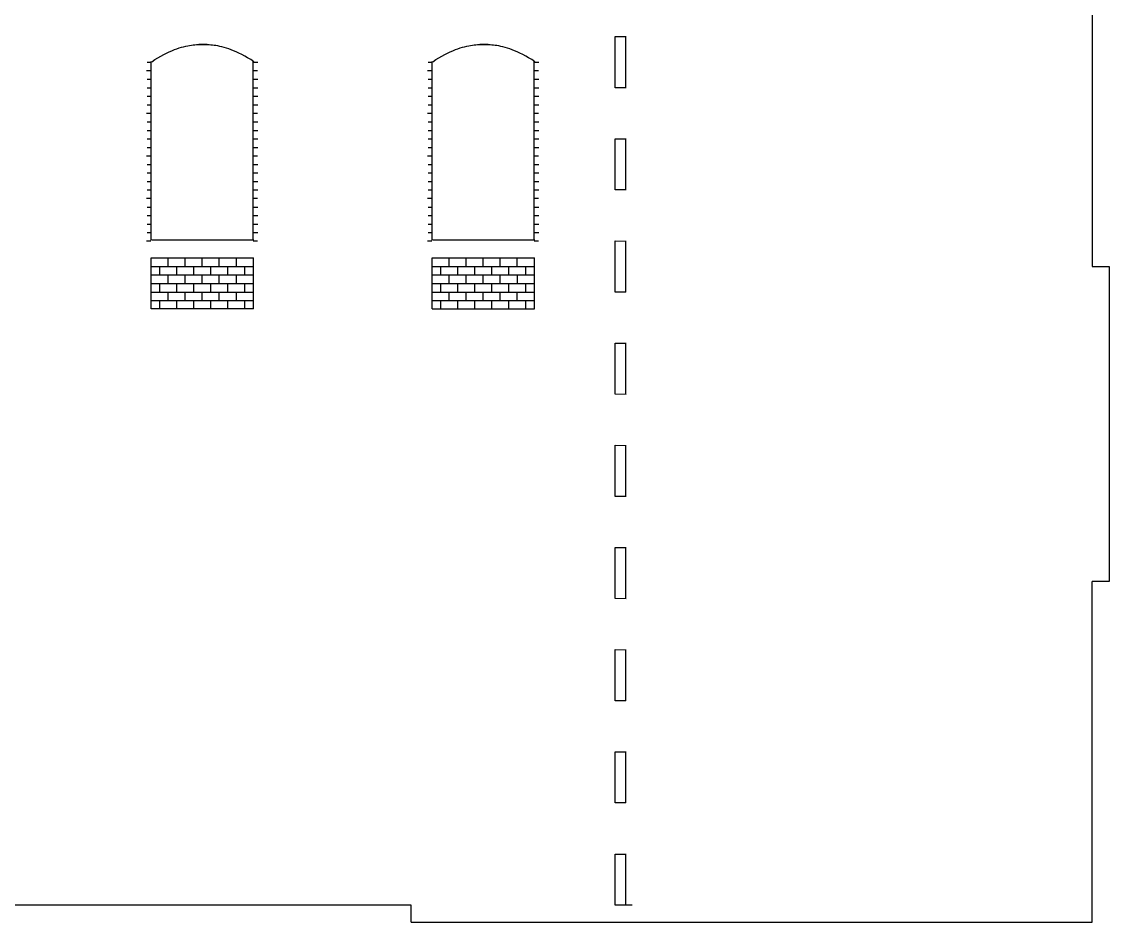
# Model space of a CAD drawing. Extents: x 12 to 496, y 6 to 296.
# Drawn here: x 265.8 to 393.5, y 6 to 111.8 of the extents above; entities that cross this region are included whole.
import ezdxf

# ---------------------------------------------------------------- set-up
doc = ezdxf.new("R2010")
doc.units = 0
doc.header["$MEASUREMENT"] = 0
doc.layers.add('OHNE_NAMEN', color=7, linetype='CONTINUOUS')

msp = doc.modelspace()

# ---------------------------------------------------------------- linework, layer by layer
at = {"layer": 'OHNE_NAMEN', "color": 5, "linetype": 'CONTINUOUS'}
for p, q in [((391.4987, 122.9999), (391.4987, 83.0001)), ((391.4987, 82.9998), (393.4989, 82.9998)), ((393.4989, 82.9998), (393.4989, 46.0001)), ((393.4989, 46.0001), (391.4987, 46.0001)), ((391.4987, 5.9998), (391.4987, 45.9998)), ((311.4999, 8), (223.4999, 8)), ((311.4999, 6), (311.4999, 8)), ((311.4999, 6), (391.4987, 6))]:
    msp.add_line(p, q, dxfattribs=at)
at = {"layer": 'OHNE_NAMEN', "color": 1, "linetype": 'CONTINUOUS'}
for p, q in [((335.4846, 104.0155), (335.4846, 110.0155)), ((335.4846, 110.0155), (336.75, 110.0067)), ((336.7348, 104.0155), (336.7348, 110.0155)), ((287.5675, 109.0669), (286.5674, 109.0747)), ((320.5674, 109.0669), (319.5673, 109.0747)), ((280.4513, 106.0252), (280.9515, 106.0252)), ((280.4999, 107), (280.9998, 107)), ((280.9808, 104.0917), (280.9808, 107.0917)), ((292.9513, 106.0252), (293.4515, 106.0252)), ((292.9805, 104.0917), (292.9805, 107.0917)), ((292.9999, 107.0003), (293.4998, 107.0003)), ((313.4512, 106.0252), (313.9514, 106.0252)), ((313.4999, 107), (313.9997, 107)), ((313.9807, 104.0917), (313.9807, 107.0917)), ((325.9511, 106.0252), (326.4514, 106.0252)), ((325.9804, 104.0917), (325.9804, 107.0917)), ((325.9998, 107.0003), (326.4997, 107.0003)), ((280.4999, 105.0001), (281.0002, 105.0001)), ((292.9999, 105.0001), (293.5002, 105.0001)), ((313.4999, 105.0001), (314.0001, 105.0001)), ((325.9998, 105.0001), (326.5001, 105.0001)), ((280.4999, 103.9999), (281.0002, 103.9999)), ((280.9804, 101.0916), (280.9804, 104.0917)), ((292.9809, 101.0916), (292.9809, 104.0917)), ((292.9999, 103.9999), (293.5002, 103.9999)), ((313.4999, 103.9999), (314.0001, 103.9999)), ((313.9803, 101.0916), (313.9803, 104.0917)), ((325.9808, 101.0916), (325.9808, 104.0917)), ((325.9998, 103.9999), (326.5001, 103.9999)), ((336.75, 103.9999), (335.485, 104.0155)), ((280.4999, 103.0002), (280.9998, 103.0002)), ((292.9999, 103.0002), (293.4998, 103.0002)), ((313.4999, 103.0002), (313.9997, 103.0002)), ((325.9998, 103.0002), (326.4997, 103.0002)), ((280.4513, 101.025), (280.9515, 101.025)), ((280.4999, 102), (280.9998, 102)), ((280.9808, 99.0918), (280.9808, 101.0916)), ((292.9513, 101.025), (293.4515, 101.025)), ((292.9805, 99.0918), (292.9805, 101.0916)), ((292.9999, 102), (293.4998, 102)), ((313.4512, 101.025), (313.9514, 101.025)), ((313.4999, 102), (313.9997, 102)), ((313.9807, 99.0918), (313.9807, 101.0916)), ((325.9511, 101.025), (326.4514, 101.025)), ((325.9804, 99.0918), (325.9804, 101.0916)), ((325.9998, 102), (326.4997, 102)), ((280.4999, 100.0001), (281.0002, 100.0001)), ((292.9999, 100.0001), (293.5002, 100.0001)), ((313.4999, 100.0001), (314.0001, 100.0001)), ((325.9998, 100.0001), (326.5001, 100.0001)), ((280.4999, 99), (281.0002, 99)), ((280.9804, 87.0917), (280.9804, 99.0918)), ((292.9809, 87.0917), (292.9809, 99.0918)), ((292.9999, 99), (293.5002, 99)), ((313.4999, 99), (314.0001, 99)), ((313.9803, 87.0917), (313.9803, 99.0918)), ((325.9808, 87.0917), (325.9808, 99.0918)), ((325.9998, 99), (326.5001, 99)), ((280.4999, 98.0003), (280.9998, 98.0003)), ((292.9999, 98.0003), (293.4998, 98.0003)), ((313.4999, 98.0003), (313.9997, 98.0003)), ((325.9998, 98.0003), (326.4997, 98.0003)), ((335.4846, 92.0154), (335.4846, 98.0154)), ((335.4846, 98.0154), (336.7496, 98.0066)), ((336.7348, 92.0154), (336.7348, 98.0154)), ((280.4513, 96.025), (280.9515, 96.025)), ((280.4999, 97.0001), (280.9998, 97.0001)), ((292.9513, 96.025), (293.4515, 96.025)), ((292.9999, 97.0001), (293.4998, 97.0001)), ((313.4512, 96.025), (313.9514, 96.025)), ((313.4999, 97.0001), (313.9997, 97.0001)), ((325.9511, 96.025), (326.4514, 96.025)), ((325.9998, 97.0001), (326.4997, 97.0001)), ((280.4999, 95.0002), (281.0002, 95.0002)), ((292.9999, 95.0002), (293.5002, 95.0002)), ((313.4999, 95.0002), (314.0001, 95.0002)), ((325.9998, 95.0002), (326.5001, 95.0002)), ((280.4999, 94.0001), (281.0002, 94.0001)), ((292.9999, 94.0001), (293.5002, 94.0001)), ((313.4999, 94.0001), (314.0001, 94.0001)), ((325.9998, 94.0001), (326.5001, 94.0001)), ((280.4999, 93.0003), (280.9998, 93.0003)), ((280.4999, 92.0002), (280.9998, 92.0002)), ((292.9999, 93.0003), (293.4998, 93.0003)), ((292.9999, 92.0002), (293.4998, 92.0002)), ((313.4999, 93.0003), (313.9997, 93.0003)), ((313.4999, 92.0002), (313.9997, 92.0002)), ((325.9998, 93.0003), (326.4997, 93.0003)), ((325.9998, 92.0002), (326.4997, 92.0002)), ((336.75, 91.9999), (335.485, 92.0087)), ((280.4513, 91.0251), (280.9515, 91.0251)), ((292.9513, 91.0251), (293.4515, 91.0251)), ((313.4512, 91.0251), (313.9514, 91.0251)), ((325.9511, 91.0251), (326.4514, 91.0251)), ((280.4999, 90.0003), (281.0002, 90.0003)), ((292.9999, 90.0003), (293.5002, 90.0003)), ((313.4999, 90.0003), (314.0001, 90.0003)), ((325.9998, 90.0003), (326.5001, 90.0003)), ((280.4999, 89.0002), (281.0002, 89.0002)), ((292.9999, 89.0002), (293.5002, 89.0002)), ((313.4999, 89.0002), (314.0001, 89.0002)), ((325.9998, 89.0002), (326.5001, 89.0002)), ((280.4999, 88.0004), (280.9998, 88.0004)), ((280.4999, 87.0003), (280.9998, 87.0003)), ((280.9808, 86.0915), (280.9808, 87.0917)), ((292.9805, 86.0915), (292.9805, 87.0917)), ((292.9999, 88.0004), (293.4998, 88.0004)), ((292.9999, 87.0003), (293.4998, 87.0003)), ((313.4999, 88.0004), (313.9997, 88.0004)), ((313.4999, 87.0003), (313.9997, 87.0003)), ((313.9807, 86.0915), (313.9807, 87.0917)), ((325.9804, 86.0915), (325.9804, 87.0917)), ((325.9998, 88.0004), (326.4997, 88.0004)), ((325.9998, 87.0003), (326.4997, 87.0003)), ((280.4513, 86.0252), (280.9515, 86.0252)), ((281.0422, 86.1325), (293.0423, 86.1325)), ((292.9513, 86.0252), (293.4515, 86.0252)), ((313.4512, 86.0252), (313.9514, 86.0252)), ((314.0421, 86.1325), (326.0422, 86.1325)), ((325.9511, 86.0252), (326.4514, 86.0252)), ((335.485, 80.0153), (335.4846, 86.0153)), ((335.4846, 86.0153), (336.7496, 86.0069)), ((336.7348, 80.0153), (336.7348, 86.0153)), ((336.7348, 80.0153), (335.4698, 80.0153)), ((335.4846, 68.0156), (335.4846, 74.0152)), ((335.4846, 74.0152), (336.7496, 74.0068)), ((336.7348, 68.0156), (336.7348, 74.0152)), ((336.75, 68), (335.485, 68.0085)), ((335.4846, 56.0155), (335.4846, 62.0155)), ((335.4846, 62.0155), (336.7496, 62.0067)), ((336.7348, 56.0155), (336.7348, 62.0155)), ((336.75, 55.9999), (335.485, 56.0084)), ((335.4846, 44.0154), (335.4846, 50.0154)), ((335.4846, 50.0154), (336.7496, 50.0066)), ((336.7348, 44.0154), (336.7348, 50.0154)), ((336.75, 43.9999), (335.485, 44.0087)), ((335.4846, 32.0153), (335.4846, 38.0153)), ((335.4846, 38.0153), (336.7496, 38.0069)), ((336.7348, 32.0155), (336.7348, 38.0153)), ((336.7348, 32.0152), (335.4698, 32.0152)), ((335.4846, 26.0155), (336.7496, 26.0155)), ((335.4846, 20.0153), (335.4846, 26.0153)), ((336.7348, 20.0154), (336.7348, 26.0155)), ((336.7348, 20.0154), (335.4698, 20.0154)), ((335.4846, 14.0154), (336.7496, 14.0154)), ((335.4846, 8.0153), (335.4846, 14.0153)), ((336.7348, 8.0154), (336.7348, 14.0154)), ((337.4849, 8.0154), (335.4846, 8.0154)), ((336.75, 8), (335.485, 8.0086))]:
    msp.add_line(p, q, dxfattribs=at)
at = {"layer": 'OHNE_NAMEN', "color": 7, "linetype": 'CONTINUOUS'}
for p, q in [((280.9843, 84.0454), (292.9844, 84.0454)), ((280.9843, 78.0454), (280.9843, 84.0454)), ((280.9847, 83.0153), (292.9848, 83.0153)), ((281.9848, 82.0152), (281.9848, 83.0153)), ((282.9849, 83.0153), (282.9849, 84.0154)), ((283.9847, 82.0152), (283.9847, 83.0153)), ((284.9848, 83.0153), (284.9848, 84.0154)), ((285.9849, 82.0152), (285.9849, 83.0153)), ((286.9847, 83.0153), (286.9847, 84.0154)), ((287.9849, 82.0155), (287.9849, 83.0157)), ((288.985, 83.0153), (288.985, 84.0154)), ((289.9848, 82.0152), (289.9848, 83.0153)), ((290.9849, 83.0153), (290.9849, 84.0154)), ((291.985, 82.0152), (291.985, 83.0153)), ((292.9844, 78.0454), (292.9844, 84.0454)), ((313.9842, 84.0454), (325.9843, 84.0454)), ((313.9842, 78.0454), (313.9842, 84.0454)), ((313.9849, 83.0153), (325.985, 83.0153)), ((314.9847, 82.0152), (314.9847, 83.0153)), ((315.9848, 83.0153), (315.9848, 84.0154)), ((316.9846, 82.0152), (316.9846, 83.0153)), ((317.9847, 83.0153), (317.9847, 84.0154)), ((318.9848, 82.0152), (318.9848, 83.0153)), ((319.9846, 83.0153), (319.9846, 84.0154)), ((320.9851, 82.0155), (320.9851, 83.0157)), ((321.9849, 83.0153), (321.9849, 84.0154)), ((322.985, 82.0152), (322.985, 83.0153)), ((323.9848, 83.0153), (323.9848, 84.0154)), ((324.9849, 82.0152), (324.9849, 83.0153)), ((325.9843, 78.0454), (325.9843, 84.0454)), ((280.9847, 82.0155), (292.9848, 82.0155)), ((282.9849, 81.0154), (282.9849, 82.0155)), ((284.9848, 81.0154), (284.9848, 82.0155)), ((286.9847, 81.0154), (286.9847, 82.0155)), ((288.9846, 81.0154), (288.9846, 82.0155)), ((290.9849, 81.0154), (290.9849, 82.0155)), ((313.9849, 82.0155), (325.985, 82.0155)), ((315.9848, 81.0154), (315.9848, 82.0155)), ((317.9847, 81.0154), (317.9847, 82.0155)), ((319.985, 81.0154), (319.985, 82.0155)), ((321.9849, 81.0154), (321.9849, 82.0155)), ((323.9851, 81.0154), (323.9851, 82.0155)), ((280.9847, 81.0154), (292.9848, 81.0154)), ((281.9848, 80.0156), (281.9848, 81.0154)), ((283.9847, 80.0156), (283.9847, 81.0154)), ((285.9849, 80.0156), (285.9849, 81.0154)), ((287.9849, 80.0156), (287.9849, 81.0154)), ((289.9851, 80.0153), (289.9851, 81.0154)), ((291.9846, 80.0156), (291.9846, 81.0154)), ((313.9849, 81.0154), (325.985, 81.0154)), ((314.9847, 80.0156), (314.9847, 81.0154)), ((316.9846, 80.0156), (316.9846, 81.0154)), ((318.9848, 80.0156), (318.9848, 81.0154)), ((320.9847, 80.0156), (320.9847, 81.0154)), ((322.985, 80.0153), (322.985, 81.0154)), ((324.9849, 80.0156), (324.9849, 81.0154)), ((280.9847, 80.0153), (292.9848, 80.0153)), ((282.9849, 79.0155), (282.9849, 80.0156)), ((284.9848, 79.0155), (284.9848, 80.0156)), ((286.9851, 79.0155), (286.9851, 80.0156)), ((288.985, 79.0155), (288.985, 80.0156)), ((290.9849, 79.0155), (290.9849, 80.0156)), ((313.9849, 80.0153), (325.985, 80.0153)), ((315.9848, 79.0155), (315.9848, 80.0156)), ((317.9847, 79.0155), (317.9847, 80.0156)), ((319.985, 79.0155), (319.985, 80.0156)), ((321.9849, 79.0155), (321.9849, 80.0156)), ((323.9848, 79.0155), (323.9848, 80.0156)), ((292.9844, 78.0454), (280.9843, 78.0454)), ((280.9847, 79.0155), (292.9848, 79.0155)), ((281.9848, 78.0154), (281.9848, 79.0155)), ((283.9847, 78.0154), (283.9847, 79.0155)), ((285.9849, 78.0154), (285.9849, 79.0155)), ((287.9849, 78.0154), (287.9849, 79.0155)), ((289.9851, 78.0154), (289.9851, 79.0155)), ((291.9846, 78.0154), (291.9846, 79.0155)), ((313.9842, 78.0454), (325.9843, 78.0454)), ((313.9849, 79.0155), (325.985, 79.0155)), ((314.9847, 78.0154), (314.9847, 79.0155)), ((316.9846, 78.0154), (316.9846, 79.0155)), ((318.9848, 78.0154), (318.9848, 79.0155)), ((320.9847, 78.0154), (320.9847, 79.0155)), ((322.985, 78.0154), (322.985, 79.0155)), ((324.9849, 78.0154), (324.9849, 79.0155))]:
    msp.add_line(p, q, dxfattribs=at)
for points in [[(283.7194, 108.4792), (284.0006, 108.579)], [(284.0006, 108.579), (284.2821, 108.6785)], [(284.2821, 108.6785), (284.5481, 108.7589)], [(284.5481, 108.7589), (284.7982, 108.8235)], [(284.7982, 108.8235), (285.0483, 108.888)], [(285.0483, 108.888), (285.2829, 108.9371)], [(285.2829, 108.9371), (285.502, 108.9741)], [(285.502, 108.9741), (285.7211, 109.0115)], [(285.7211, 109.0115), (285.9243, 109.0365)], [(285.9243, 109.0365), (286.112, 109.0538)], [(286.112, 109.0538), (286.2996, 109.0711)], [(286.2996, 109.0711), (286.4714, 109.0803)], [(286.4714, 109.0803), (286.6281, 109.0852)], [(286.6281, 109.0852), (286.7843, 109.0898)], [(286.7843, 109.0898), (286.9251, 109.0905)], [(286.9251, 109.0905), (287.05, 109.0905)], [(287.1713, 109.0563), (287.0464, 109.0563)], [(287.3121, 109.0563), (287.1713, 109.0563)], [(287.4684, 109.0524), (287.3121, 109.0563)], [(287.6247, 109.0486), (287.4684, 109.0524)], [(287.7965, 109.0408), (287.6247, 109.0486)], [(287.9841, 109.0253), (287.7965, 109.0408)], [(288.1715, 109.0094), (287.9841, 109.0253)], [(288.3747, 108.9861), (288.1715, 109.0094)], [(288.5934, 108.9508), (288.3747, 108.9861)], [(288.8121, 108.9159), (288.5934, 108.9508)], [(289.0464, 108.869), (288.8121, 108.9159)], [(289.2965, 108.8065), (289.0464, 108.869)], [(289.5462, 108.7441), (289.2965, 108.8065)], [(289.8122, 108.6658), (289.5462, 108.7441)], [(290.0934, 108.5681), (289.8122, 108.6658)], [(290.3746, 108.4704), (290.0934, 108.5681)], [(316.7193, 108.4792), (317.0008, 108.579)], [(317.0008, 108.579), (317.282, 108.6785)], [(317.282, 108.6785), (317.548, 108.7589)], [(317.548, 108.7589), (317.7981, 108.8235)], [(317.7981, 108.8235), (318.0482, 108.888)], [(318.0482, 108.888), (318.2828, 108.9371)], [(318.2828, 108.9371), (318.5019, 108.9741)], [(318.5019, 108.9741), (318.7209, 109.0115)], [(318.7209, 109.0115), (318.9242, 109.0365)], [(318.9242, 109.0365), (319.1118, 109.0538)], [(319.1118, 109.0538), (319.2995, 109.0711)], [(319.2995, 109.0711), (319.4717, 109.0803)], [(319.4717, 109.0803), (319.628, 109.0852)], [(319.628, 109.0852), (319.7842, 109.0898)], [(319.7842, 109.0898), (319.925, 109.0905)], [(319.925, 109.0905), (320.0499, 109.0905)], [(320.1712, 109.0563), (320.0464, 109.0563)], [(320.312, 109.0563), (320.1712, 109.0563)], [(320.4683, 109.0524), (320.312, 109.0563)], [(320.6245, 109.0486), (320.4683, 109.0524)], [(320.7964, 109.0408), (320.6245, 109.0486)], [(320.984, 109.0253), (320.7964, 109.0408)], [(321.1714, 109.0094), (320.984, 109.0253)], [(321.3745, 108.9861), (321.1714, 109.0094)], [(321.5933, 108.9508), (321.3745, 108.9861)], [(321.812, 108.9159), (321.5933, 108.9508)], [(322.0463, 108.869), (321.812, 108.9159)], [(322.2964, 108.8065), (322.0463, 108.869)], [(322.5465, 108.7441), (322.2964, 108.8065)], [(322.8121, 108.6658), (322.5465, 108.7441)], [(323.0933, 108.5681), (322.8121, 108.6658)], [(323.3744, 108.4704), (323.0933, 108.5681)], [(281.0464, 107.0564), (281.4214, 107.3065)], [(281.4214, 107.3065), (281.7809, 107.5256)], [(281.7809, 107.5256), (282.1249, 107.7179)], [(282.1249, 107.7179), (282.4685, 107.9105)], [(282.4685, 107.9105), (282.7969, 108.0756)], [(282.7969, 108.0756), (283.1095, 108.2181)], [(283.1095, 108.2181), (283.422, 108.3603)], [(283.422, 108.3603), (283.7194, 108.4792)], [(290.6713, 108.3532), (290.3746, 108.4704)], [(290.9842, 108.2125), (290.6713, 108.3532)], [(291.2964, 108.0721), (290.9842, 108.2125)], [(291.6244, 107.908), (291.2964, 108.0721)], [(291.9684, 107.7165), (291.6244, 107.908)], [(292.312, 107.5252), (291.9684, 107.7165)], [(292.6715, 107.3065), (292.312, 107.5252)], [(293.0465, 107.0564), (292.6715, 107.3065)], [(314.0463, 107.0564), (314.4213, 107.3065)], [(314.4213, 107.3065), (314.7808, 107.5256)], [(314.7808, 107.5256), (315.1248, 107.7179)], [(315.1248, 107.7179), (315.4687, 107.9105)], [(315.4687, 107.9105), (315.7968, 108.0756)], [(315.7968, 108.0756), (316.1093, 108.2181)], [(316.1093, 108.2181), (316.4223, 108.3603)], [(316.4223, 108.3603), (316.7193, 108.4792)], [(323.6715, 108.3532), (323.3744, 108.4704)], [(323.9837, 108.2125), (323.6715, 108.3532)], [(324.2963, 108.0721), (323.9837, 108.2125)], [(324.6247, 107.908), (324.2963, 108.0721)], [(324.9683, 107.7165), (324.6247, 107.908)], [(325.3119, 107.5252), (324.9683, 107.7165)], [(325.6714, 107.3065), (325.3119, 107.5252)], [(326.0464, 107.0564), (325.6714, 107.3065)]]:
    msp.add_lwpolyline(points, dxfattribs=at)

doc.saveas('drawing.dxf')
